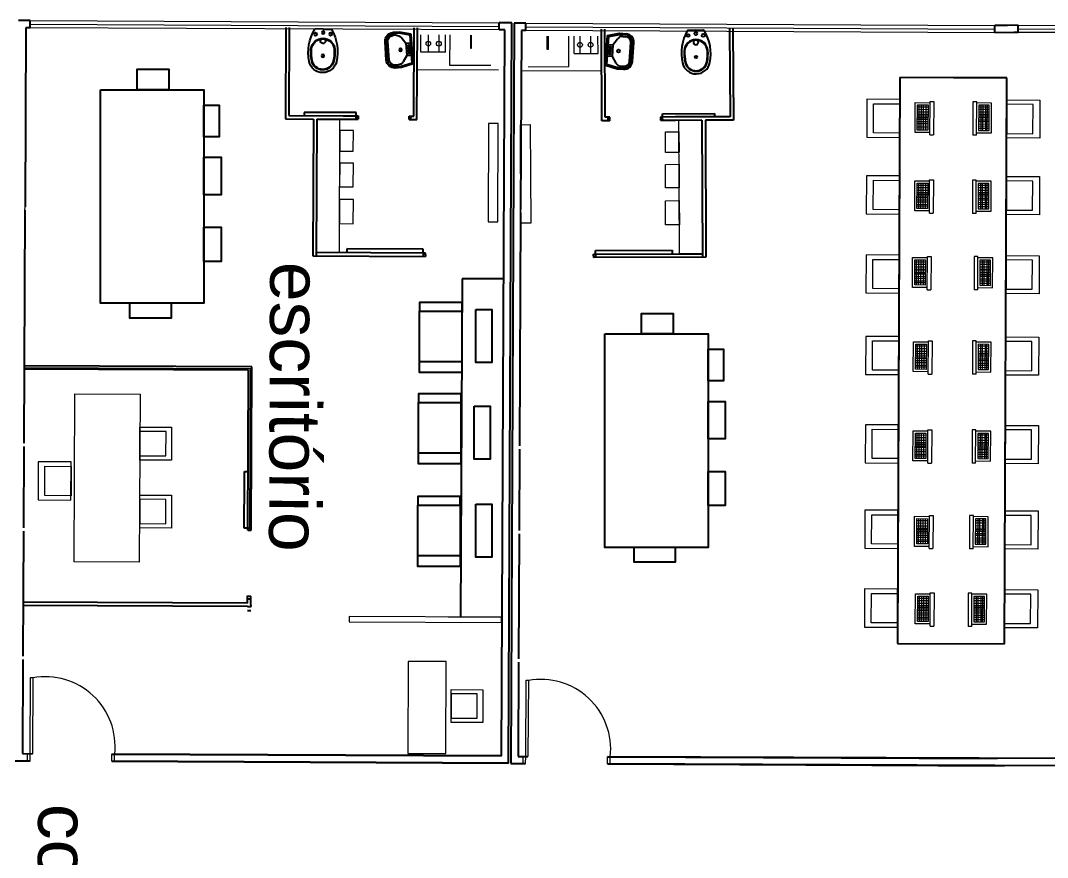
# Model space of a CAD drawing. Header units: metres. Extents: x 322294 to 7190115, y 7390841 to 10157759.
# Drawn here: x 323635.98 to 323648.47, y 7392817.42 to 7392827.59 of the extents above; entities that cross this region are included whole.
import ezdxf

# ---------------------------------------------------------------- set-up
doc = ezdxf.new("R2010")
doc.units = ezdxf.units.M
for name, color, linetype, lineweight in [('ESQUADRIA', 2, 'Continuous', 15), ('linagrossa', 7, 'Continuous', 25), ('MÓVEIS', 7, 'Continuous', 13), ('PISO', 254, 'Continuous', 9), ('VIDRO', 4, 'Continuous', 15)]:
    doc.layers.add(name, color=color, linetype=linetype, lineweight=lineweight)
doc.layers.add('HIDRAULICA', color=3, linetype='Continuous')
doc.layers.add('PECAS', color=2, linetype='Continuous')
doc.styles.get("Standard").update_dxf_attribs({"font": 'arial.ttf'})

# ---------------------------------------------------------------- blocks, each defined once
blk = doc.blocks.new('new block.dwg vaso sanitario')
at = {"layer": 'PECAS', "color": 0}
for q in [(0, 95.742742), (0, -95.742742)]:
    blk.add_line((0, 0), q, dxfattribs=at)
for centre, radius in [((40.000002, 0), 17.500001), ((62.500003, 91.500003), 17.500001), ((325.000014, 0), 15.000001), ((62.500003, -91.500004), 17.500001)]:
    blk.add_circle(centre, radius, dxfattribs=at)
for centre, radius, start, end in [((281.877309, -367.965429), 546.302538, 78.038978, 120.612911), ((257.500011, 0), 145.000006, 94.115245, 180), ((257.500011, 0), 138.500006, 94.115245, 180), ((282.97582, -354.084727), 500.00002, 77.754014, 94.115245), ((282.97582, -354.084727), 493.50002, 77.754014, 94.115245), ((359.829176, 0), 131.170844, 0, 77.754014), ((359.829176, 0), 137.670844, 0, 77.754014), ((359.829176, 0), 170.170846, 0, 78.038978), ((7.500001, 95.742742), 7.5, 120.612911, 180), ((257.500011, 0), 145.000006, 180, 265.884755), ((257.500011, 0), 138.500006, 180, 265.884755), ((145.000006, 0), 30.000001, 213.541951, 146.458049), ((359.829176, 0), 131.170844, 282.245986, 0), ((359.829176, 0), 137.670844, 282.245986, 0), ((359.829176, 0), 170.170846, 281.961022, 0), ((7.500001, -95.742742), 7.5, 180, 239.387089), ((281.877309, 367.965428), 546.302538, 239.387089, 281.961022), ((282.97582, 354.084726), 500.00002, 265.884755, 282.245986), ((282.97582, 354.084726), 493.50002, 265.884755, 282.245986)]:
    blk.add_arc(centre, radius, start, end, dxfattribs=at)
blk = doc.blocks.new('pia de banheiro')
at = {"layer": 'HIDRAULICA', "color": 0}
for p, q in [((-1167.941, -47.098), (-1167.741, -47.048)), ((-1167.941, -47.598), (-1167.941, -47.098)), ((-1167.921, -47.113), (-1167.736, -47.067)), ((-1167.741, -47.048), (-1167.632, -47.048)), ((-1167.741, -47.068), (-1167.632, -47.068)), ((-1167.685, -47.098), (-1167.632, -47.098)), ((-1167.921, -47.582), (-1167.921, -47.113)), ((-1167.921, -47.248), (-1167.841, -47.248)), ((-1167.841, -47.248), (-1167.767, -47.141)), ((-1167.841, -47.248), (-1167.841, -47.448)), ((-1167.541, -47.506), (-1167.541, -47.189)), ((-1167.511, -47.506), (-1167.511, -47.189)), ((-1167.491, -47.506), (-1167.491, -47.189)), ((-1167.841, -47.448), (-1167.921, -47.448)), ((-1167.841, -47.448), (-1167.771, -47.553)), ((-1167.941, -47.598), (-1167.741, -47.648)), ((-1167.921, -47.582), (-1167.736, -47.628)), ((-1167.741, -47.628), (-1167.632, -47.628)), ((-1167.687, -47.598), (-1167.632, -47.598)), ((-1167.741, -47.648), (-1167.632, -47.648))]:
    blk.add_line(p, q, dxfattribs=at)
for centre, radius in [((-1167.881, -47.298), 0.0183), ((-1167.881, -47.348), 0.0195), ((-1167.881, -47.398), 0.0182), ((-1167.741, -47.348), 0.0234)]:
    blk.add_circle(centre, radius, dxfattribs=at)
for centre, radius, start, end in [((-1167.685, -47.198), 0.1, 90, 145.2405), ((-1167.632, -47.189), 0.141, 0, 90), ((-1167.632, -47.189), 0.121, 0, 90), ((-1167.632, -47.189), 0.0914, 0, 90), ((-1167.687, -47.498), 0.1, 213.7272, 270), ((-1167.632, -47.506), 0.0914, 270, 0), ((-1167.632, -47.506), 0.121, 270, 0), ((-1167.632, -47.506), 0.141, 270, 0)]:
    blk.add_arc(centre, radius, start, end, dxfattribs=at)

msp = doc.modelspace()

# ---------------------------------------------------------------- linework, layer by layer
at = {"layer": 'ESQUADRIA'}
for centre in [(323636.286, 7392818.768), (323642.313, 7392818.735)]:
    msp.add_arc(centre, 0.848, 353.7691, 100.3564, dxfattribs=at)
at = {"layer": 'linagrossa'}
for p, q in [((323636.1, 7392827.593), (323635.96, 7392827.594)), ((323636.099, 7392827.505), (323636.1, 7392827.593)), ((323641.96, 7392827.566), (323641.806, 7392827.567)), ((323641.806, 7392827.479), (323641.806, 7392827.567)), ((323641.919, 7392818.566), (323641.96, 7392827.566)), ((323641.988, 7392827.561), (323641.947, 7392818.561)), ((323642.127, 7392827.56), (323641.988, 7392827.561)), ((323642.127, 7392827.472), (323642.127, 7392827.56)), ((323647.988, 7392827.533), (323647.833, 7392827.534)), ((323647.833, 7392827.446), (323647.833, 7392827.534)), ((323648.116, 7392827.537), (323647.988, 7392827.533)), ((323648.116, 7392827.45), (323648.116, 7392827.537)), ((323636.047, 7392827.506), (323636.038, 7392825.329)), ((323636.099, 7392827.505), (323636.047, 7392827.506)), ((323639.21, 7392827.51), (323639.205, 7392826.398)), ((323639.251, 7392827.51), (323639.246, 7392826.438)), ((323640.765, 7392826.431), (323640.77, 7392827.503)), ((323640.805, 7392826.39), (323640.81, 7392827.503)), ((323641.872, 7392827.479), (323641.806, 7392827.479)), ((323641.832, 7392818.654), (323641.872, 7392827.479)), ((323642.075, 7392827.473), (323642.065, 7392825.296)), ((323642.127, 7392827.472), (323642.075, 7392827.473)), ((323643.053, 7392826.376), (323643.048, 7392827.488)), ((323643.094, 7392826.417), (323643.089, 7392827.488)), ((323644.607, 7392827.495), (323644.612, 7392826.424)), ((323644.648, 7392827.495), (323644.653, 7392826.383)), ((323648.064, 7392827.45), (323647.833, 7392827.446)), ((323648.116, 7392827.45), (323648.064, 7392827.45)), ((323646.678, 7392826.903), (323646.647, 7392820.02)), ((323647.98, 7392826.897), (323646.678, 7392826.903)), ((323647.949, 7392820.014), (323647.98, 7392826.897)), ((323639.205, 7392826.398), (323639.546, 7392826.396)), ((323639.246, 7392826.438), (323639.909, 7392826.435)), ((323640.066, 7392826.475), (323639.433, 7392826.477)), ((323639.433, 7392826.477), (323639.433, 7392826.437)), ((323639.546, 7392826.396), (323639.539, 7392824.732)), ((323639.587, 7392826.396), (323639.58, 7392824.732)), ((323639.587, 7392826.396), (323639.909, 7392826.394)), ((323639.909, 7392826.435), (323640.09, 7392826.434)), ((323640.066, 7392826.435), (323640.066, 7392826.475)), ((323640.066, 7392826.394), (323640.066, 7392826.435)), ((323640.088, 7392826.434), (323640.088, 7392826.394)), ((323640.088, 7392826.394), (323640.088, 7392826.434)), ((323640.709, 7392826.432), (323640.765, 7392826.431)), ((323640.709, 7392826.391), (323640.709, 7392826.432)), ((323640.729, 7392826.391), (323640.73, 7392826.431)), ((323643.149, 7392826.417), (323643.094, 7392826.417)), ((323643.129, 7392826.376), (323643.129, 7392826.417)), ((323643.15, 7392826.376), (323643.149, 7392826.417)), ((323643.949, 7392826.421), (323643.768, 7392826.42)), ((323643.77, 7392826.42), (323643.77, 7392826.379)), ((323643.77, 7392826.379), (323643.77, 7392826.42)), ((323643.792, 7392826.46), (323644.425, 7392826.463)), ((323643.792, 7392826.42), (323643.792, 7392826.46)), ((323643.793, 7392826.379), (323643.792, 7392826.42)), ((323644.612, 7392826.424), (323643.949, 7392826.421)), ((323644.425, 7392826.463), (323644.425, 7392826.423)), ((323639.909, 7392826.394), (323640.088, 7392826.394)), ((323640.709, 7392826.391), (323640.805, 7392826.39)), ((323643.15, 7392826.376), (323643.053, 7392826.376)), ((323643.95, 7392826.38), (323643.77, 7392826.379)), ((323644.271, 7392826.381), (323643.95, 7392826.38)), ((323644.271, 7392826.381), (323644.278, 7392824.717)), ((323644.653, 7392826.383), (323644.312, 7392826.381)), ((323644.312, 7392826.381), (323644.319, 7392824.717)), ((323636.037, 7392825.288), (323636.024, 7392822.455)), ((323642.065, 7392825.255), (323642.052, 7392822.422)), ((323640.907, 7392824.767), (323639.58, 7392824.773)), ((323640.882, 7392824.813), (323639.95, 7392824.817)), ((323639.95, 7392824.817), (323639.95, 7392824.771)), ((323640.882, 7392824.767), (323640.882, 7392824.813)), ((323642.976, 7392824.798), (323643.908, 7392824.803)), ((323642.977, 7392824.752), (323642.976, 7392824.798)), ((323643.908, 7392824.803), (323643.908, 7392824.756)), ((323639.539, 7392824.732), (323640.907, 7392824.726)), ((323640.882, 7392824.767), (323640.881, 7392824.726)), ((323640.907, 7392824.746), (323640.907, 7392824.767)), ((323640.907, 7392824.746), (323640.907, 7392824.726)), ((323642.951, 7392824.752), (323644.278, 7392824.758)), ((323642.951, 7392824.732), (323642.951, 7392824.752)), ((323642.951, 7392824.732), (323642.951, 7392824.711)), ((323644.319, 7392824.717), (323642.951, 7392824.711)), ((323642.977, 7392824.752), (323642.977, 7392824.711)), ((323641.354, 7392824.455), (323641.335, 7392820.342)), ((323641.852, 7392824.455), (323641.354, 7392824.455)), ((323638.797, 7392823.384), (323636.02, 7392823.397)), ((323638.755, 7392823.343), (323636.02, 7392823.356)), ((323638.747, 7392821.398), (323638.755, 7392823.343)), ((323638.787, 7392821.397), (323638.797, 7392823.384)), ((323636.024, 7392822.415), (323636.02, 7392821.426)), ((323642.052, 7392822.381), (323642.047, 7392821.393)), ((323638.707, 7392822.002), (323638.707, 7392822.11)), ((323638.707, 7392822.11), (323638.75, 7392822.11)), ((323638.704, 7392821.421), (323638.707, 7392822.002)), ((323638.747, 7392821.421), (323638.704, 7392821.421)), ((323638.788, 7392821.421), (323638.747, 7392821.421)), ((323636.02, 7392821.385), (323636.013, 7392819.867)), ((323638.767, 7392821.398), (323638.747, 7392821.398)), ((323638.747, 7392821.398), (323638.787, 7392821.397)), ((323638.767, 7392821.398), (323638.767, 7392821.398)), ((323642.047, 7392821.352), (323642.04, 7392819.834)), ((323638.742, 7392820.51), (323638.743, 7392820.598)), ((323638.743, 7392820.598), (323638.784, 7392820.597)), ((323638.743, 7392820.564), (323638.784, 7392820.563)), ((323638.783, 7392820.51), (323638.784, 7392820.597)), ((323638.742, 7392820.51), (323636.007, 7392820.523)), ((323638.742, 7392820.469), (323636.007, 7392820.482)), ((323638.742, 7392820.469), (323638.789, 7392820.469)), ((323638.742, 7392820.421), (323638.783, 7392820.421)), ((323638.789, 7392820.469), (323638.783, 7392820.51)), ((323646.647, 7392820.02), (323647.949, 7392820.014)), ((323636.012, 7392819.826), (323636.007, 7392818.681)), ((323642.04, 7392819.793), (323642.035, 7392818.648)), ((323636.007, 7392818.681), (323636.128, 7392818.68)), ((323637.094, 7392818.676), (323641.832, 7392818.654)), ((323641.832, 7392818.654), (323637.094, 7392818.676)), ((323635.919, 7392818.594), (323636.099, 7392818.593)), ((323637.093, 7392818.588), (323641.919, 7392818.566)), ((323641.919, 7392818.566), (323637.093, 7392818.588)), ((323641.947, 7392818.561), (323642.126, 7392818.56)), ((323642.035, 7392818.648), (323642.155, 7392818.647)), ((323643.121, 7392818.643), (323647.859, 7392818.621)), ((323649.11, 7392818.62), (323643.121, 7392818.643)), ((323643.121, 7392818.555), (323647.946, 7392818.533)), ((323649.11, 7392818.533), (323643.121, 7392818.555))]:
    msp.add_line(p, q, dxfattribs=at)
for points in [[(323637.788, 7392826.752), (323637.404, 7392826.752), (323637.404, 7392827.001), (323637.788, 7392827.001)], [(323636.957, 7392826.752), (323638.214, 7392826.752), (323638.214, 7392824.157), (323636.957, 7392824.157)], [(323638.214, 7392826.565), (323638.401, 7392826.565), (323638.401, 7392826.181), (323638.214, 7392826.181)], [(323638.214, 7392825.932), (323638.422, 7392825.932), (323638.422, 7392825.475), (323638.214, 7392825.475)], [(323638.214, 7392825.08), (323638.422, 7392825.08), (323638.422, 7392824.666), (323638.214, 7392824.666)], [(323637.82, 7392824.157), (323637.31, 7392824.157), (323637.31, 7392823.98), (323637.82, 7392823.98)], [(323641.353, 7392824.165), (323640.834, 7392824.165), (323640.834, 7392824.061), (323641.353, 7392824.061)], [(323640.834, 7392824.061), (323641.349, 7392824.061), (323641.349, 7392823.314), (323640.834, 7392823.314)], [(323641.52, 7392824.082), (323641.717, 7392824.082), (323641.717, 7392823.438), (323641.52, 7392823.438)], [(323643.92, 7392823.784), (323643.536, 7392823.784), (323643.536, 7392824.033), (323643.92, 7392824.033)], [(323643.089, 7392823.784), (323644.346, 7392823.784), (323644.346, 7392821.189), (323643.089, 7392821.189)], [(323644.346, 7392823.597), (323644.533, 7392823.597), (323644.533, 7392823.213), (323644.346, 7392823.213)], [(323641.349, 7392823.314), (323640.834, 7392823.314), (323640.834, 7392823.449), (323641.349, 7392823.449)], [(323641.343, 7392823.054), (323640.824, 7392823.054), (323640.824, 7392822.951), (323641.343, 7392822.951)], [(323640.824, 7392822.951), (323641.339, 7392822.951), (323641.339, 7392822.203), (323640.824, 7392822.203)], [(323641.499, 7392822.906), (323641.696, 7392822.906), (323641.696, 7392822.262), (323641.499, 7392822.262)], [(323644.346, 7392822.964), (323644.554, 7392822.964), (323644.554, 7392822.508), (323644.346, 7392822.508)], [(323641.339, 7392822.203), (323640.824, 7392822.203), (323640.824, 7392822.338), (323641.339, 7392822.338)], [(323644.346, 7392822.113), (323644.554, 7392822.113), (323644.554, 7392821.698), (323644.346, 7392821.698)], [(323641.332, 7392821.806), (323640.814, 7392821.806), (323640.814, 7392821.702), (323641.332, 7392821.702)], [(323640.814, 7392821.702), (323641.329, 7392821.702), (323641.329, 7392820.955), (323640.814, 7392820.955)], [(323641.52, 7392821.713), (323641.717, 7392821.713), (323641.717, 7392821.069), (323641.52, 7392821.069)], [(323643.951, 7392821.189), (323643.442, 7392821.189), (323643.442, 7392821.013), (323643.951, 7392821.013)], [(323641.329, 7392820.955), (323640.814, 7392820.955), (323640.814, 7392821.09), (323641.329, 7392821.09)]]:
    msp.add_lwpolyline(points, close=True, dxfattribs=at)
at = {"layer": 'PISO'}
for p, q in [((323640.851, 7392827.209), (323640.852, 7392827.419)), ((323640.943, 7392827.419), (323640.942, 7392827.208)), ((323641.072, 7392827.418), (323641.071, 7392827.208)), ((323641.147, 7392827.418), (323641.146, 7392827.207)), ((323641.206, 7392827.049), (323641.208, 7392827.418)), ((323641.457, 7392827.417), (323641.457, 7392827.257)), ((323641.469, 7392827.257), (323641.47, 7392827.417)), ((323642.389, 7392827.243), (323642.388, 7392827.402)), ((323642.401, 7392827.402), (323642.401, 7392827.243)), ((323642.652, 7392827.035), (323642.65, 7392827.403)), ((323642.711, 7392827.403), (323642.712, 7392827.193)), ((323642.786, 7392827.403), (323642.787, 7392827.193)), ((323642.915, 7392827.404), (323642.916, 7392827.194)), ((323643.007, 7392827.194), (323643.006, 7392827.404)), ((323641.142, 7392827.208), (323640.851, 7392827.209)), ((323641.457, 7392827.257), (323641.469, 7392827.257)), ((323642.401, 7392827.243), (323642.389, 7392827.243)), ((323642.716, 7392827.193), (323643.007, 7392827.194)), ((323641.702, 7392827.047), (323641.206, 7392827.049)), ((323642.156, 7392827.032), (323642.652, 7392827.035)), ((323640.808, 7392826.998), (323641.796, 7392826.993)), ((323643.05, 7392826.983), (323642.062, 7392826.979)), ((323646.678, 7392826.903), (323646.647, 7392820.02)), ((323647.329, 7392826.9), (323646.678, 7392826.903)), ((323647.33, 7392826.899), (323647.98, 7392826.897)), ((323647.98, 7392826.897), (323647.949, 7392820.014)), ((323646.862, 7392826.232), (323646.864, 7392826.596)), ((323646.864, 7392826.596), (323647.044, 7392826.595)), ((323646.89, 7392826.261), (323646.892, 7392826.568)), ((323646.891, 7392826.544), (323647.02, 7392826.544)), ((323646.892, 7392826.568), (323647.02, 7392826.567)), ((323646.912, 7392826.261), (323646.913, 7392826.568)), ((323646.936, 7392826.568), (323646.934, 7392826.261)), ((323646.966, 7392826.261), (323646.967, 7392826.568)), ((323646.993, 7392826.567), (323646.991, 7392826.26)), ((323647.02, 7392826.567), (323647.019, 7392826.26)), ((323647.043, 7392826.203), (323647.045, 7392826.608)), ((323647.045, 7392826.608), (323647.091, 7392826.608)), ((323647.091, 7392826.608), (323647.087, 7392826.203)), ((323647.566, 7392826.606), (323647.566, 7392826.201)), ((323647.612, 7392826.605), (323647.566, 7392826.606)), ((323647.61, 7392826.2), (323647.612, 7392826.605)), ((323647.792, 7392826.591), (323647.612, 7392826.592)), ((323647.636, 7392826.564), (323647.634, 7392826.257)), ((323647.764, 7392826.54), (323647.635, 7392826.541)), ((323647.764, 7392826.564), (323647.636, 7392826.564)), ((323647.663, 7392826.564), (323647.662, 7392826.257)), ((323647.687, 7392826.257), (323647.689, 7392826.564)), ((323647.72, 7392826.564), (323647.719, 7392826.257)), ((323647.741, 7392826.257), (323647.743, 7392826.564)), ((323647.763, 7392826.257), (323647.764, 7392826.564)), ((323647.791, 7392826.227), (323647.792, 7392826.591)), ((323646.891, 7392826.515), (323647.02, 7392826.514)), ((323646.891, 7392826.482), (323647.02, 7392826.482)), ((323646.891, 7392826.454), (323647.02, 7392826.454)), ((323646.891, 7392826.435), (323647.02, 7392826.434)), ((323646.891, 7392826.414), (323647.02, 7392826.414)), ((323647.764, 7392826.511), (323647.635, 7392826.511)), ((323647.764, 7392826.478), (323647.635, 7392826.479)), ((323647.764, 7392826.45), (323647.635, 7392826.451)), ((323647.764, 7392826.431), (323647.635, 7392826.431)), ((323647.764, 7392826.41), (323647.635, 7392826.411)), ((323646.89, 7392826.312), (323647.019, 7392826.311)), ((323647.019, 7392826.287), (323646.89, 7392826.288)), ((323647.02, 7392826.391), (323646.891, 7392826.392)), ((323646.891, 7392826.366), (323647.019, 7392826.366)), ((323647.019, 7392826.339), (323646.891, 7392826.339)), ((323647.763, 7392826.307), (323647.634, 7392826.308)), ((323647.634, 7392826.284), (323647.763, 7392826.284)), ((323647.635, 7392826.388), (323647.764, 7392826.388)), ((323647.763, 7392826.362), (323647.635, 7392826.363)), ((323647.635, 7392826.336), (323647.763, 7392826.335)), ((323647.043, 7392826.231), (323646.862, 7392826.232)), ((323647.019, 7392826.26), (323646.89, 7392826.261)), ((323647.043, 7392826.203), (323647.087, 7392826.203)), ((323647.61, 7392826.2), (323647.566, 7392826.201)), ((323647.61, 7392826.228), (323647.791, 7392826.227)), ((323647.634, 7392826.257), (323647.763, 7392826.257)), ((323647.038, 7392825.251), (323647.04, 7392825.656)), ((323647.04, 7392825.656), (323647.086, 7392825.656)), ((323647.086, 7392825.656), (323647.083, 7392825.251)), ((323647.561, 7392825.654), (323647.561, 7392825.249)), ((323647.607, 7392825.654), (323647.561, 7392825.654)), ((323647.606, 7392825.249), (323647.607, 7392825.654)), ((323646.858, 7392825.28), (323646.86, 7392825.644)), ((323646.86, 7392825.644), (323647.04, 7392825.643)), ((323646.886, 7392825.309), (323646.887, 7392825.616)), ((323646.887, 7392825.616), (323647.016, 7392825.616)), ((323646.887, 7392825.592), (323647.016, 7392825.592)), ((323646.887, 7392825.563), (323647.016, 7392825.563)), ((323646.887, 7392825.53), (323647.016, 7392825.53)), ((323646.907, 7392825.309), (323646.909, 7392825.616)), ((323646.931, 7392825.616), (323646.93, 7392825.309)), ((323646.962, 7392825.309), (323646.963, 7392825.616)), ((323646.988, 7392825.616), (323646.987, 7392825.309)), ((323647.016, 7392825.616), (323647.015, 7392825.308)), ((323647.788, 7392825.64), (323647.607, 7392825.64)), ((323647.631, 7392825.613), (323647.63, 7392825.306)), ((323647.76, 7392825.612), (323647.631, 7392825.613)), ((323647.76, 7392825.588), (323647.631, 7392825.589)), ((323647.76, 7392825.559), (323647.631, 7392825.56)), ((323647.76, 7392825.526), (323647.631, 7392825.527)), ((323647.659, 7392825.613), (323647.658, 7392825.305)), ((323647.683, 7392825.305), (323647.684, 7392825.612)), ((323647.716, 7392825.612), (323647.714, 7392825.305)), ((323647.737, 7392825.305), (323647.739, 7392825.612)), ((323647.759, 7392825.305), (323647.76, 7392825.612)), ((323647.786, 7392825.275), (323647.788, 7392825.64)), ((323647.015, 7392825.439), (323646.886, 7392825.44)), ((323646.886, 7392825.414), (323647.015, 7392825.414)), ((323646.887, 7392825.503), (323647.015, 7392825.502)), ((323646.887, 7392825.483), (323647.015, 7392825.482)), ((323646.887, 7392825.463), (323647.015, 7392825.462)), ((323647.63, 7392825.436), (323647.759, 7392825.436)), ((323647.759, 7392825.41), (323647.63, 7392825.411)), ((323647.759, 7392825.499), (323647.631, 7392825.499)), ((323647.759, 7392825.479), (323647.631, 7392825.48)), ((323647.759, 7392825.458), (323647.631, 7392825.459)), ((323647.038, 7392825.279), (323646.858, 7392825.28)), ((323647.015, 7392825.387), (323646.886, 7392825.387)), ((323646.886, 7392825.36), (323647.015, 7392825.359)), ((323647.015, 7392825.336), (323646.886, 7392825.336)), ((323647.015, 7392825.308), (323646.886, 7392825.309)), ((323647.606, 7392825.276), (323647.786, 7392825.275)), ((323647.63, 7392825.384), (323647.759, 7392825.383)), ((323647.759, 7392825.356), (323647.63, 7392825.356)), ((323647.63, 7392825.333), (323647.759, 7392825.332)), ((323647.63, 7392825.306), (323647.759, 7392825.305)), ((323647.038, 7392825.251), (323647.083, 7392825.251)), ((323647.606, 7392825.249), (323647.561, 7392825.249)), ((323646.83, 7392824.349), (323646.831, 7392824.713)), ((323646.831, 7392824.713), (323647.012, 7392824.713)), ((323646.858, 7392824.379), (323646.859, 7392824.686)), ((323646.859, 7392824.686), (323646.988, 7392824.685)), ((323646.859, 7392824.662), (323646.988, 7392824.661)), ((323646.879, 7392824.378), (323646.88, 7392824.686)), ((323646.903, 7392824.685), (323646.902, 7392824.378)), ((323646.933, 7392824.378), (323646.935, 7392824.685)), ((323646.96, 7392824.685), (323646.959, 7392824.378)), ((323646.988, 7392824.685), (323646.986, 7392824.378)), ((323647.01, 7392824.321), (323647.012, 7392824.726)), ((323647.012, 7392824.726), (323647.058, 7392824.726)), ((323647.058, 7392824.726), (323647.054, 7392824.321)), ((323647.581, 7392824.723), (323647.581, 7392824.318)), ((323647.627, 7392824.723), (323647.581, 7392824.723)), ((323647.625, 7392824.318), (323647.627, 7392824.723)), ((323647.808, 7392824.709), (323647.627, 7392824.71)), ((323647.651, 7392824.682), (323647.65, 7392824.375)), ((323647.78, 7392824.681), (323647.651, 7392824.682)), ((323647.78, 7392824.658), (323647.651, 7392824.658)), ((323647.679, 7392824.682), (323647.677, 7392824.375)), ((323647.703, 7392824.375), (323647.704, 7392824.682)), ((323647.736, 7392824.682), (323647.734, 7392824.375)), ((323647.757, 7392824.374), (323647.758, 7392824.682)), ((323647.778, 7392824.374), (323647.78, 7392824.681)), ((323647.806, 7392824.345), (323647.808, 7392824.709)), ((323646.858, 7392824.572), (323646.987, 7392824.572)), ((323646.858, 7392824.553), (323646.987, 7392824.552)), ((323646.858, 7392824.532), (323646.987, 7392824.532)), ((323646.859, 7392824.633), (323646.988, 7392824.632)), ((323646.859, 7392824.6), (323646.987, 7392824.599)), ((323647.779, 7392824.568), (323647.65, 7392824.568)), ((323647.779, 7392824.548), (323647.65, 7392824.549)), ((323647.779, 7392824.528), (323647.65, 7392824.528)), ((323647.78, 7392824.628), (323647.651, 7392824.629)), ((323647.779, 7392824.596), (323647.651, 7392824.596)), ((323646.987, 7392824.509), (323646.858, 7392824.509)), ((323646.858, 7392824.484), (323646.987, 7392824.483)), ((323646.987, 7392824.456), (323646.858, 7392824.457)), ((323646.858, 7392824.429), (323646.987, 7392824.429)), ((323646.986, 7392824.405), (323646.858, 7392824.406)), ((323647.65, 7392824.506), (323647.779, 7392824.505)), ((323647.779, 7392824.48), (323647.65, 7392824.48)), ((323647.65, 7392824.453), (323647.779, 7392824.453)), ((323647.779, 7392824.425), (323647.65, 7392824.426)), ((323647.65, 7392824.402), (323647.778, 7392824.401)), ((323647.01, 7392824.349), (323646.83, 7392824.349)), ((323646.986, 7392824.378), (323646.858, 7392824.379)), ((323647.01, 7392824.321), (323647.054, 7392824.321)), ((323647.625, 7392824.318), (323647.581, 7392824.318)), ((323647.625, 7392824.346), (323647.806, 7392824.345)), ((323647.65, 7392824.375), (323647.778, 7392824.374)), ((323646.841, 7392823.325), (323646.843, 7392823.689)), ((323646.843, 7392823.689), (323647.024, 7392823.688)), ((323646.869, 7392823.354), (323646.871, 7392823.661)), ((323646.871, 7392823.661), (323647, 7392823.661)), ((323646.891, 7392823.354), (323646.892, 7392823.661)), ((323646.915, 7392823.661), (323646.914, 7392823.354)), ((323646.945, 7392823.354), (323646.946, 7392823.661)), ((323646.972, 7392823.661), (323646.97, 7392823.354)), ((323647, 7392823.661), (323646.998, 7392823.353)), ((323647.022, 7392823.296), (323647.024, 7392823.701)), ((323647.024, 7392823.701), (323647.07, 7392823.701)), ((323647.07, 7392823.701), (323647.066, 7392823.296)), ((323647.56, 7392823.699), (323647.56, 7392823.294)), ((323647.606, 7392823.699), (323647.56, 7392823.699)), ((323647.604, 7392823.294), (323647.606, 7392823.699)), ((323647.787, 7392823.685), (323647.606, 7392823.685)), ((323647.63, 7392823.658), (323647.628, 7392823.351)), ((323647.759, 7392823.657), (323647.63, 7392823.658)), ((323647.658, 7392823.658), (323647.656, 7392823.35)), ((323647.682, 7392823.35), (323647.683, 7392823.657)), ((323647.714, 7392823.657), (323647.713, 7392823.35)), ((323647.736, 7392823.35), (323647.737, 7392823.657)), ((323647.757, 7392823.35), (323647.759, 7392823.657)), ((323647.785, 7392823.32), (323647.787, 7392823.685)), ((323646.87, 7392823.608), (323646.999, 7392823.608)), ((323646.87, 7392823.575), (323646.999, 7392823.575)), ((323646.87, 7392823.548), (323646.999, 7392823.547)), ((323646.87, 7392823.528), (323646.999, 7392823.527)), ((323646.871, 7392823.638), (323646.999, 7392823.637)), ((323647.758, 7392823.571), (323647.629, 7392823.572)), ((323647.758, 7392823.544), (323647.629, 7392823.544)), ((323647.758, 7392823.524), (323647.629, 7392823.525)), ((323647.759, 7392823.633), (323647.63, 7392823.634)), ((323647.758, 7392823.604), (323647.63, 7392823.605)), ((323646.87, 7392823.508), (323646.999, 7392823.507)), ((323646.999, 7392823.484), (323646.87, 7392823.485)), ((323646.87, 7392823.46), (323646.999, 7392823.459)), ((323646.998, 7392823.432), (323646.87, 7392823.432)), ((323646.87, 7392823.405), (323646.998, 7392823.404)), ((323647.758, 7392823.503), (323647.629, 7392823.504)), ((323647.629, 7392823.481), (323647.758, 7392823.481)), ((323647.758, 7392823.455), (323647.629, 7392823.456)), ((323647.629, 7392823.429), (323647.758, 7392823.428)), ((323647.757, 7392823.401), (323647.629, 7392823.401)), ((323647.022, 7392823.324), (323646.841, 7392823.325)), ((323646.998, 7392823.381), (323646.869, 7392823.381)), ((323646.998, 7392823.353), (323646.869, 7392823.354)), ((323647.022, 7392823.296), (323647.066, 7392823.296)), ((323647.604, 7392823.294), (323647.56, 7392823.294)), ((323647.604, 7392823.321), (323647.785, 7392823.32)), ((323647.628, 7392823.351), (323647.757, 7392823.35)), ((323647.629, 7392823.378), (323647.757, 7392823.377)), ((323646.836, 7392822.242), (323646.838, 7392822.606)), ((323646.838, 7392822.606), (323647.019, 7392822.605)), ((323646.864, 7392822.271), (323646.866, 7392822.579)), ((323646.866, 7392822.579), (323646.995, 7392822.578)), ((323646.866, 7392822.555), (323646.994, 7392822.554)), ((323646.866, 7392822.526), (323646.994, 7392822.525)), ((323646.886, 7392822.271), (323646.887, 7392822.578)), ((323646.91, 7392822.578), (323646.909, 7392822.271)), ((323646.94, 7392822.271), (323646.942, 7392822.578)), ((323646.967, 7392822.578), (323646.965, 7392822.271)), ((323646.995, 7392822.578), (323646.993, 7392822.271)), ((323647.017, 7392822.214), (323647.019, 7392822.619)), ((323647.019, 7392822.619), (323647.065, 7392822.619)), ((323647.065, 7392822.619), (323647.061, 7392822.213)), ((323647.555, 7392822.616), (323647.555, 7392822.211)), ((323647.601, 7392822.616), (323647.555, 7392822.616)), ((323647.599, 7392822.211), (323647.601, 7392822.616)), ((323647.782, 7392822.602), (323647.601, 7392822.603)), ((323647.625, 7392822.575), (323647.624, 7392822.268)), ((323647.754, 7392822.574), (323647.625, 7392822.575)), ((323647.754, 7392822.551), (323647.625, 7392822.551)), ((323647.653, 7392822.575), (323647.651, 7392822.268)), ((323647.677, 7392822.268), (323647.678, 7392822.575)), ((323647.71, 7392822.575), (323647.708, 7392822.268)), ((323647.731, 7392822.267), (323647.732, 7392822.575)), ((323647.752, 7392822.267), (323647.754, 7392822.574)), ((323647.78, 7392822.238), (323647.782, 7392822.602)), ((323646.865, 7392822.493), (323646.994, 7392822.492)), ((323646.865, 7392822.465), (323646.994, 7392822.464)), ((323646.865, 7392822.445), (323646.994, 7392822.445)), ((323646.865, 7392822.425), (323646.994, 7392822.424)), ((323646.994, 7392822.402), (323646.865, 7392822.402)), ((323647.753, 7392822.461), (323647.624, 7392822.461)), ((323647.753, 7392822.441), (323647.624, 7392822.442)), ((323647.753, 7392822.421), (323647.624, 7392822.421)), ((323647.753, 7392822.521), (323647.625, 7392822.522)), ((323647.753, 7392822.489), (323647.625, 7392822.489)), ((323646.865, 7392822.377), (323646.994, 7392822.376)), ((323646.994, 7392822.349), (323646.865, 7392822.35)), ((323646.865, 7392822.322), (323646.993, 7392822.322)), ((323646.993, 7392822.298), (323646.865, 7392822.299)), ((323647.624, 7392822.399), (323647.753, 7392822.398)), ((323647.753, 7392822.373), (323647.624, 7392822.373)), ((323647.624, 7392822.346), (323647.753, 7392822.346)), ((323647.753, 7392822.318), (323647.624, 7392822.319)), ((323647.624, 7392822.295), (323647.752, 7392822.294)), ((323647.017, 7392822.241), (323646.836, 7392822.242)), ((323646.993, 7392822.271), (323646.864, 7392822.271)), ((323647.017, 7392822.214), (323647.061, 7392822.213)), ((323647.599, 7392822.211), (323647.555, 7392822.211)), ((323647.599, 7392822.239), (323647.78, 7392822.238)), ((323647.624, 7392822.268), (323647.752, 7392822.267)), ((323646.856, 7392821.201), (323646.857, 7392821.566)), ((323646.857, 7392821.566), (323647.038, 7392821.565)), ((323646.884, 7392821.231), (323646.885, 7392821.538)), ((323646.885, 7392821.538), (323647.014, 7392821.537)), ((323646.905, 7392821.231), (323646.907, 7392821.538)), ((323646.929, 7392821.538), (323646.928, 7392821.231)), ((323646.959, 7392821.23), (323646.961, 7392821.538)), ((323646.986, 7392821.537), (323646.985, 7392821.23)), ((323647.014, 7392821.537), (323647.012, 7392821.23)), ((323647.036, 7392821.173), (323647.038, 7392821.578)), ((323647.038, 7392821.578), (323647.084, 7392821.578)), ((323647.084, 7392821.578), (323647.08, 7392821.173)), ((323647.526, 7392821.576), (323647.526, 7392821.171)), ((323647.572, 7392821.576), (323647.526, 7392821.576)), ((323647.571, 7392821.17), (323647.572, 7392821.576)), ((323647.753, 7392821.561), (323647.572, 7392821.562)), ((323647.596, 7392821.535), (323647.595, 7392821.227)), ((323647.725, 7392821.534), (323647.596, 7392821.535)), ((323647.624, 7392821.534), (323647.623, 7392821.227)), ((323647.648, 7392821.227), (323647.649, 7392821.534)), ((323647.681, 7392821.534), (323647.679, 7392821.227)), ((323647.702, 7392821.227), (323647.704, 7392821.534)), ((323647.724, 7392821.227), (323647.725, 7392821.534)), ((323647.751, 7392821.197), (323647.753, 7392821.561)), ((323646.884, 7392821.405), (323647.013, 7392821.404)), ((323646.885, 7392821.514), (323647.014, 7392821.514)), ((323646.885, 7392821.485), (323647.014, 7392821.484)), ((323646.885, 7392821.452), (323647.013, 7392821.451)), ((323646.885, 7392821.424), (323647.013, 7392821.424)), ((323647.725, 7392821.51), (323647.596, 7392821.511)), ((323647.725, 7392821.481), (323647.596, 7392821.482)), ((323647.725, 7392821.448), (323647.596, 7392821.449)), ((323647.724, 7392821.42), (323647.596, 7392821.421)), ((323647.724, 7392821.401), (323647.596, 7392821.401)), ((323646.884, 7392821.384), (323647.013, 7392821.384)), ((323647.013, 7392821.361), (323646.884, 7392821.362)), ((323646.884, 7392821.336), (323647.013, 7392821.336)), ((323647.013, 7392821.309), (323646.884, 7392821.309)), ((323646.884, 7392821.281), (323647.013, 7392821.281)), ((323647.595, 7392821.358), (323647.724, 7392821.358)), ((323647.724, 7392821.332), (323647.595, 7392821.333)), ((323647.595, 7392821.306), (323647.724, 7392821.305)), ((323647.724, 7392821.278), (323647.595, 7392821.278)), ((323647.724, 7392821.38), (323647.596, 7392821.381)), ((323647.036, 7392821.201), (323646.856, 7392821.201)), ((323647.013, 7392821.257), (323646.884, 7392821.258)), ((323647.012, 7392821.23), (323646.884, 7392821.231)), ((323647.036, 7392821.173), (323647.08, 7392821.173)), ((323647.571, 7392821.17), (323647.526, 7392821.171)), ((323647.571, 7392821.198), (323647.751, 7392821.197)), ((323647.595, 7392821.254), (323647.724, 7392821.254)), ((323647.595, 7392821.227), (323647.724, 7392821.227)), ((323646.865, 7392820.259), (323646.867, 7392820.623)), ((323646.867, 7392820.623), (323647.048, 7392820.622)), ((323646.893, 7392820.288), (323646.895, 7392820.595)), ((323646.894, 7392820.542), (323647.023, 7392820.542)), ((323646.895, 7392820.595), (323647.023, 7392820.595)), ((323646.895, 7392820.572), (323647.023, 7392820.571)), ((323646.915, 7392820.288), (323646.916, 7392820.595)), ((323646.939, 7392820.595), (323646.937, 7392820.288)), ((323646.969, 7392820.288), (323646.97, 7392820.595)), ((323646.996, 7392820.595), (323646.994, 7392820.288)), ((323647.023, 7392820.595), (323647.022, 7392820.287)), ((323647.046, 7392820.23), (323647.048, 7392820.635)), ((323647.048, 7392820.635), (323647.094, 7392820.635)), ((323647.094, 7392820.635), (323647.09, 7392820.23)), ((323647.508, 7392820.633), (323647.508, 7392820.228)), ((323647.554, 7392820.633), (323647.508, 7392820.633)), ((323647.552, 7392820.228), (323647.554, 7392820.633)), ((323647.735, 7392820.619), (323647.554, 7392820.62)), ((323647.578, 7392820.592), (323647.577, 7392820.285)), ((323647.707, 7392820.591), (323647.578, 7392820.592)), ((323647.707, 7392820.568), (323647.578, 7392820.568)), ((323647.707, 7392820.538), (323647.578, 7392820.539)), ((323647.606, 7392820.592), (323647.604, 7392820.285)), ((323647.63, 7392820.285), (323647.631, 7392820.592)), ((323647.663, 7392820.592), (323647.661, 7392820.284)), ((323647.684, 7392820.284), (323647.685, 7392820.591)), ((323647.705, 7392820.284), (323647.707, 7392820.591)), ((323647.733, 7392820.255), (323647.735, 7392820.619)), ((323646.894, 7392820.509), (323647.023, 7392820.509)), ((323646.894, 7392820.482), (323647.023, 7392820.481)), ((323646.894, 7392820.462), (323647.023, 7392820.461)), ((323646.894, 7392820.442), (323647.023, 7392820.441)), ((323647.023, 7392820.418), (323646.894, 7392820.419)), ((323647.706, 7392820.458), (323647.577, 7392820.459)), ((323647.706, 7392820.438), (323647.577, 7392820.438)), ((323647.577, 7392820.416), (323647.706, 7392820.415)), ((323647.706, 7392820.506), (323647.578, 7392820.506)), ((323647.706, 7392820.478), (323647.578, 7392820.478)), ((323641.183, 7392820.343), (323641.834, 7392820.34)), ((323646.893, 7392820.339), (323647.022, 7392820.338)), ((323647.022, 7392820.315), (323646.893, 7392820.315)), ((323647.022, 7392820.287), (323646.893, 7392820.288)), ((323646.894, 7392820.393), (323647.022, 7392820.393)), ((323647.022, 7392820.366), (323646.894, 7392820.366)), ((323647.706, 7392820.39), (323647.577, 7392820.39)), ((323647.577, 7392820.363), (323647.706, 7392820.363)), ((323647.706, 7392820.335), (323647.577, 7392820.336)), ((323647.577, 7392820.312), (323647.706, 7392820.311)), ((323647.577, 7392820.285), (323647.705, 7392820.284)), ((323647.046, 7392820.258), (323646.865, 7392820.259)), ((323647.046, 7392820.23), (323647.09, 7392820.23)), ((323647.552, 7392820.228), (323647.508, 7392820.228)), ((323647.553, 7392820.256), (323647.733, 7392820.255)), ((323636.099, 7392818.68), (323636.104, 7392819.607)), ((323636.104, 7392819.607), (323636.132, 7392819.607)), ((323636.132, 7392819.607), (323636.128, 7392818.68)), ((323642.127, 7392818.647), (323642.131, 7392819.574)), ((323642.131, 7392819.574), (323642.16, 7392819.574)), ((323642.16, 7392819.574), (323642.155, 7392818.647)), ((323636.069, 7392818.593), (323636.069, 7392818.681)), ((323636.099, 7392818.593), (323636.099, 7392818.68)), ((323637.093, 7392818.588), (323637.094, 7392818.676)), ((323637.128, 7392818.588), (323637.128, 7392818.676)), ((323642.096, 7392818.56), (323642.097, 7392818.648)), ((323642.126, 7392818.56), (323642.127, 7392818.647)), ((323643.121, 7392818.555), (323643.121, 7392818.643)), ((323643.155, 7392818.555), (323643.156, 7392818.643))]:
    msp.add_line(p, q, dxfattribs=at)
for points in [[(323646.677, 7392826.635), (323646.276, 7392826.637), (323646.274, 7392826.174), (323646.675, 7392826.172)], [(323646.675, 7392826.226), (323646.357, 7392826.227), (323646.359, 7392826.582), (323646.677, 7392826.581)], [(323647.979, 7392826.629), (323648.381, 7392826.627), (323648.379, 7392826.164), (323647.977, 7392826.166)], [(323647.977, 7392826.22), (323648.296, 7392826.218), (323648.297, 7392826.574), (323647.979, 7392826.575)], [(323639.587, 7392826.396), (323639.58, 7392824.773), (323639.861, 7392824.772), (323639.868, 7392826.395)], [(323641.675, 7392826.343), (323641.67, 7392825.146), (323641.788, 7392825.145), (323641.793, 7392826.342)], [(323642.183, 7392826.328), (323642.189, 7392825.131), (323642.07, 7392825.13), (323642.065, 7392826.327)], [(323644.271, 7392826.381), (323644.278, 7392824.758), (323643.998, 7392824.757), (323643.99, 7392826.38)], [(323639.867, 7392826.257), (323639.866, 7392826.006), (323640.03, 7392826.005), (323640.031, 7392826.256)], [(323643.991, 7392826.242), (323643.992, 7392825.991), (323643.828, 7392825.99), (323643.827, 7392826.242)], [(323639.866, 7392825.861), (323639.864, 7392825.573), (323640.03, 7392825.572), (323640.032, 7392825.86)], [(323643.993, 7392825.846), (323643.994, 7392825.558), (323643.828, 7392825.558), (323643.827, 7392825.845)], [(323646.673, 7392825.704), (323646.272, 7392825.706), (323646.269, 7392825.243), (323646.671, 7392825.241)], [(323646.671, 7392825.294), (323646.353, 7392825.296), (323646.355, 7392825.651), (323646.673, 7392825.65)], [(323647.975, 7392825.698), (323648.377, 7392825.696), (323648.374, 7392825.233), (323647.973, 7392825.235)], [(323647.973, 7392825.288), (323648.291, 7392825.287), (323648.293, 7392825.642), (323647.975, 7392825.644)], [(323639.864, 7392825.419), (323639.862, 7392825.125), (323640.03, 7392825.124), (323640.032, 7392825.418)], [(323643.995, 7392825.404), (323643.996, 7392825.11), (323643.828, 7392825.109), (323643.826, 7392825.403)], [(323646.669, 7392824.743), (323646.267, 7392824.745), (323646.265, 7392824.282), (323646.667, 7392824.28)], [(323646.667, 7392824.333), (323646.349, 7392824.335), (323646.35, 7392824.69), (323646.668, 7392824.689)], [(323647.971, 7392824.737), (323648.372, 7392824.735), (323648.37, 7392824.272), (323647.969, 7392824.274)], [(323647.969, 7392824.327), (323648.287, 7392824.326), (323648.289, 7392824.681), (323647.97, 7392824.683)], [(323646.664, 7392823.753), (323646.263, 7392823.754), (323646.261, 7392823.291), (323646.662, 7392823.289)], [(323646.662, 7392823.343), (323646.344, 7392823.344), (323646.346, 7392823.7), (323646.664, 7392823.698)], [(323647.966, 7392823.747), (323648.368, 7392823.745), (323648.365, 7392823.281), (323647.964, 7392823.283)], [(323647.964, 7392823.337), (323648.282, 7392823.335), (323648.284, 7392823.691), (323647.966, 7392823.692)], [(323636.645, 7392823.055), (323637.438, 7392823.052), (323637.428, 7392821.008), (323636.636, 7392821.012)], [(323637.436, 7392822.65), (323637.821, 7392822.648), (323637.819, 7392822.249), (323637.434, 7392822.25)], [(323646.659, 7392822.677), (323646.258, 7392822.679), (323646.256, 7392822.216), (323646.657, 7392822.214)], [(323647.961, 7392822.671), (323648.363, 7392822.67), (323648.361, 7392822.206), (323647.959, 7392822.208)], [(323637.434, 7392822.302), (323637.751, 7392822.301), (323637.753, 7392822.597), (323637.436, 7392822.598)], [(323646.657, 7392822.268), (323646.339, 7392822.269), (323646.341, 7392822.625), (323646.659, 7392822.623)], [(323647.959, 7392822.262), (323648.278, 7392822.26), (323648.279, 7392822.616), (323647.961, 7392822.617)], [(323636.599, 7392822.227), (323636.198, 7392822.229), (323636.196, 7392821.766), (323636.597, 7392821.764)], [(323636.598, 7392821.817), (323636.279, 7392821.819), (323636.281, 7392822.174), (323636.599, 7392822.173)], [(323637.435, 7392821.825), (323637.82, 7392821.823), (323637.818, 7392821.424), (323637.433, 7392821.425)], [(323637.433, 7392821.477), (323637.75, 7392821.476), (323637.751, 7392821.772), (323637.434, 7392821.773)], [(323646.654, 7392821.639), (323646.253, 7392821.64), (323646.251, 7392821.177), (323646.652, 7392821.175)], [(323646.653, 7392821.229), (323646.334, 7392821.23), (323646.336, 7392821.586), (323646.654, 7392821.584)], [(323647.956, 7392821.633), (323648.358, 7392821.631), (323648.356, 7392821.167), (323647.954, 7392821.169)], [(323647.955, 7392821.223), (323648.273, 7392821.221), (323648.274, 7392821.577), (323647.956, 7392821.578)], [(323646.65, 7392820.681), (323646.249, 7392820.683), (323646.247, 7392820.22), (323646.648, 7392820.218)], [(323647.952, 7392820.675), (323648.354, 7392820.673), (323648.351, 7392820.21), (323647.95, 7392820.212)], [(323646.648, 7392820.271), (323646.33, 7392820.273), (323646.332, 7392820.628), (323646.65, 7392820.627)], [(323647.95, 7392820.265), (323648.268, 7392820.264), (323648.27, 7392820.619), (323647.952, 7392820.621)], [(323641.16, 7392819.799), (323640.699, 7392819.801), (323640.694, 7392818.683), (323641.155, 7392818.681)], [(323641.222, 7392819.46), (323641.607, 7392819.458), (323641.605, 7392819.059), (323641.22, 7392819.061)], [(323641.22, 7392819.113), (323641.537, 7392819.111), (323641.538, 7392819.407), (323641.221, 7392819.409)]]:
    msp.add_lwpolyline(points, close=True, dxfattribs=at)
for centre, radius in [((323640.943, 7392827.313), 0.028), ((323641.071, 7392827.313), 0.0294), ((323642.787, 7392827.298), 0.0294), ((323642.916, 7392827.299), 0.028)]:
    msp.add_circle(centre, radius, dxfattribs=at)
at = {"layer": 'VIDRO'}
for p, q in [((323636.099, 7392827.549), (323641.806, 7392827.523)), ((323636.1, 7392827.593), (323641.806, 7392827.567)), ((323642.127, 7392827.56), (323647.833, 7392827.534)), ((323648.116, 7392827.537), (323653.823, 7392827.511)), ((323641.806, 7392827.479), (323636.099, 7392827.505)), ((323642.127, 7392827.516), (323647.833, 7392827.49)), ((323647.833, 7392827.446), (323642.127, 7392827.472)), ((323648.116, 7392827.493), (323653.823, 7392827.467)), ((323653.823, 7392827.424), (323648.116, 7392827.45)), ((323636.037, 7392825.288), (323636.038, 7392825.329)), ((323642.065, 7392825.255), (323642.065, 7392825.296)), ((323636.02, 7392823.397), (323638.797, 7392823.384)), ((323636.02, 7392823.376), (323638.756, 7392823.364)), ((323638.755, 7392823.343), (323636.02, 7392823.356)), ((323638.747, 7392821.421), (323638.755, 7392823.343)), ((323638.756, 7392823.364), (323638.796, 7392823.363)), ((323638.776, 7392823.364), (323638.767, 7392821.421)), ((323638.797, 7392823.384), (323638.788, 7392821.421)), ((323638.788, 7392821.421), (323638.747, 7392821.421))]:
    msp.add_line(p, q, dxfattribs=at)
msp.add_lwpolyline([(323641.834, 7392820.34), (323639.982, 7392820.348), (323639.982, 7392820.284), (323641.833, 7392820.275)], close=True, dxfattribs=at)

# ---------------------------------------------------------------- block references
at = {"layer": 'MÓVEIS'}
for p, xscale, yscale, zscale, rotation in [((323639.664, 7392827.49), -0.001, 0.001000000000000001, 0.001000000000000001, 89.23121005000019), ((323644.195, 7392827.475), 0.0009999999999999996, 0.0009999999999999996, 0.0009999999999999996, 270.7687899499998)]:
    msp.add_blockref('new block.dwg vaso sanitario', p, dxfattribs=dict(at, xscale=xscale, yscale=yscale, zscale=zscale, rotation=rotation))
at = {"layer": 'MÓVEIS', "color": 0, "yscale": 0.7210815143997571, "zscale": 0.7210815143997571}
for p, xscale, rotation in [((322798.182, 7392804.506), -0.7210815143997571, 3.867493623138997), ((324485.676, 7392804.492), 0.7210815143997571, 356.132506376861)]:
    msp.add_blockref('pia de banheiro', p, dxfattribs=dict(at, xscale=xscale, rotation=rotation))

# ---------------------------------------------------------------- texts
at = {"layer": 'linagrossa'}
for s, height, p in [('escritório', 0.6219, (323639.021, 7392824.661)), ('convivência', 0.62195, (323636.198, 7392818.071))]:
    msp.add_text(s, height=height, rotation=269.7388, dxfattribs=at).set_placement(p)

doc.saveas('drawing.dxf')
